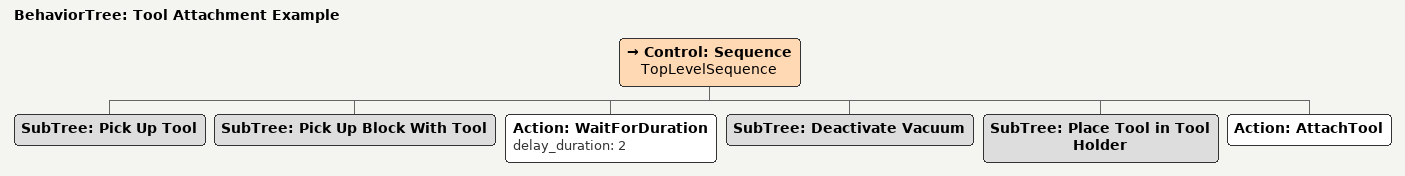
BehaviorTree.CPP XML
<root BTCPP_format="4" main_tree_to_execute="Tool Attachment Example">
  <BehaviorTree ID="Tool Attachment Example" _description="Pick up a vacuum gripper, pick up an object with it, drop the object and put the tool back in its holder">
    <Control ID="Sequence" name="TopLevelSequence">
      <SubTree ID="Pick Up Tool"/>
      <SubTree ID="Pick Up Block With Tool"/>
      <Action ID="WaitForDuration" delay_duration="2"/>
      <SubTree ID="Deactivate Vacuum"/>
      <SubTree ID="Place Tool in Tool Holder"/>
      <Action ID="AttachTool"/>
    </Control>
  </BehaviorTree>
</root>
